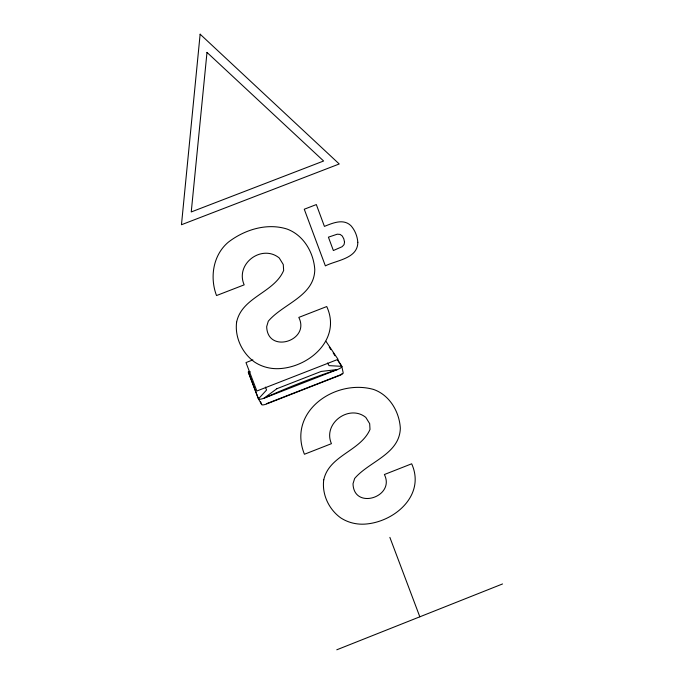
<?xml version="1.0" encoding="UTF-8"?>
<svg xmlns="http://www.w3.org/2000/svg" width="684" height="684" viewBox="0 0 684 684"><rect width="100%" height="100%" fill="white"/><g stroke="black" fill="none" stroke-linecap="round" stroke-linejoin="round"><path stroke-width="1.03" d="M337.554 359.647A2520.531 76.548 66.8 0 1 341.786 366.35L343.18 372.771A4.6 1.206 -20.5 0 1 339.572 375.473L266.409 404.039A4.608 1.206 -21.3 0 1 261.673 404.586L258.449 398.875L266.58 390L265.375 387.084M336.784 649.8L502.535 583.956M252.866 359.904L245.983 362.58L256.851 391L338.05 359.331L325.909 341.248M266.435 403.722L339.281 375.285A3.617 0.949 -20.5 0 0 341.957 373.738M250.387 371.848L248.343 372.173A2534.374 2.36 68.9 0 0 258.449 398.875A5.429 1.402 -21.3 0 0 264.024 398.199A675.912 607.255 -27.5 0 1 337.52 369.522A5.421 1.394 -20.5 0 0 341.786 366.35L337.734 360.288M341.786 366.35L329.081 365.624L327.448 363.033M260.57 401.688L261.673 404.586M258.449 398.875L248.343 372.173A5.036 1.206 -21.3 0 1 248.754 371.369M389.871 537.376L419.831 616.814M329.269 347.224A2520.531 76.548 66.8 0 1 330.911 349.592M333.211 353.004A2520.531 76.548 66.8 0 1 335.023 355.74M236.604 322.215C234.655 337.383 242.204 353.141 254.482 362.007A41.279 40.322 -29.1 0 0 278.491 368.667C309.177 367.522 341.735 339.093 326.738 306.552L298.805 317.41C310.613 340.914 267.418 354.226 266.683 326.636L268.29 321.206C282.979 303.73 314.495 296.155 314.777 269.496C313.605 252.422 303.593 235.091 286.989 229.037C266.905 222.685 244.556 229.679 228.328 242.179C212.998 255.064 209.629 277.388 216.52 295.556L244.171 284.852C234.886 263.716 261.861 243.855 279.234 257.962L283.262 264.494L283.655 270.462C274.293 292.803 241.777 297.001 236.604 322.215M357.817 242.316C357.8 258.766 336.126 260.279 325.37 265.879L304.269 209.227L316.333 204.567L324.421 226.395C332.689 223.061 343.359 218.35 350.909 225.669C354.996 230.234 357.356 236.228 357.817 242.316M323.763 479.766C321.728 494.31 328.953 509.546 340.846 517.95A40.424 38.663 -29.9 0 0 364.17 524.149C393.736 522.687 425.995 495.558 411.674 463.795L384.382 474.525C395.617 497.029 353.714 510.418 353.021 483.733L354.637 478.484C369.035 461.444 399.704 454.116 400.328 428.175C399.362 411.751 389.649 395.061 373.592 389.461C335.297 378.577 287.169 411.503 304.431 454.253L331.441 443.668C322.472 423.447 349.216 403.928 365.812 417.411L369.676 423.661L370.01 429.415C360.656 451.132 329.115 455.27 323.763 479.766M200.138 34.2L181.465 224.737L339.23 163.98L200.138 34.2M206.995 52.403L191.246 211.954L323.618 161.005L206.995 52.403M344.531 242.119L344.026 244.658L342.12 246.71L333.373 250.532L328.414 237.168L337.255 234.193L340.128 234.415L342.231 235.954L343.813 238.853L344.531 242.119M276.866 388.717L264.024 398.199L337.52 369.522L321.164 371.438L276.866 388.717"/></g></svg>
